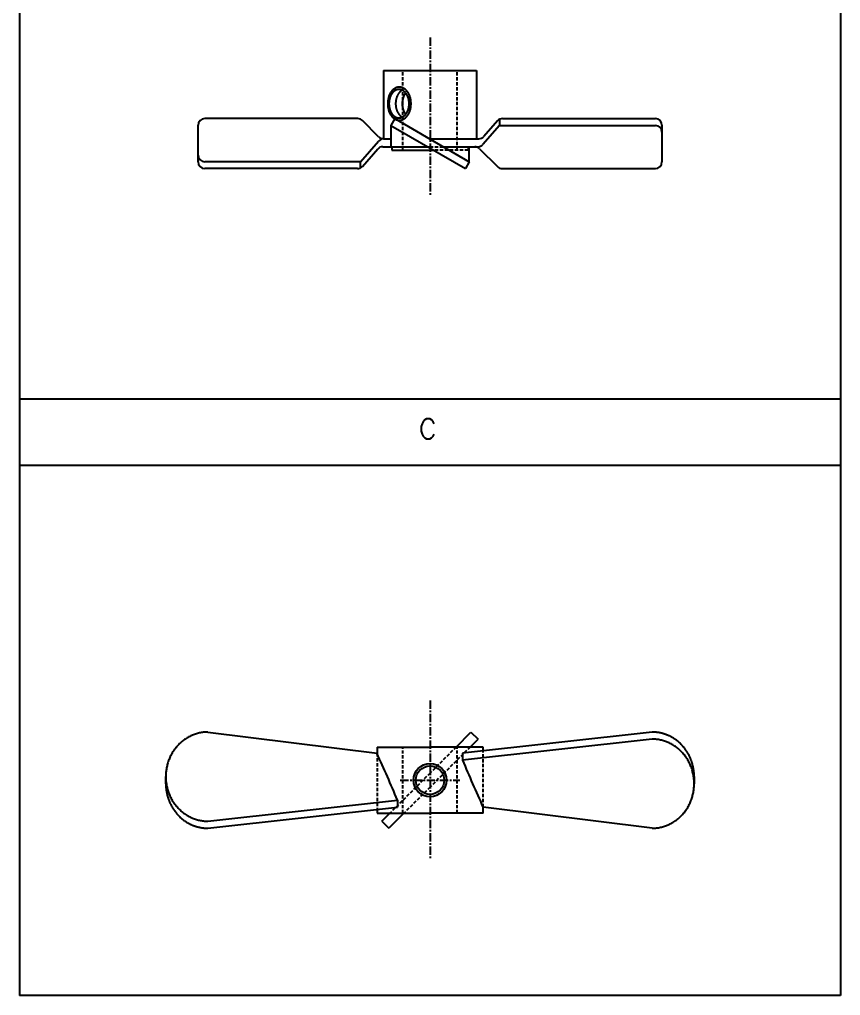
# Model space of a CAD drawing. Extents: x 248 to 1301, y 18 to 1271.
# Drawn here: x 1176.9 to 1300.8, y 145.1 to 292.4 of the extents above; entities that cross this region are included whole.
import ezdxf

# ---------------------------------------------------------------- set-up
doc = ezdxf.new("R2010")
doc.units = 0
doc.linetypes.add('CENTER', pattern=[2, 1.25, -0.25, 0.25, -0.25])
doc.linetypes.add('DASHED', pattern=[0.75, 0.5, -0.25])
doc.layers.get('0').update_dxf_attribs({"linetype": 'CONTINUOUS'})
doc.layers.add('CENTER', color=1, linetype='CENTER')
doc.styles.get("Standard").update_dxf_attribs({"font": 'txt.shx', "bigfont": 'bigfont.shx'})

# ---------------------------------------------------------------- blocks, each defined once
blk = doc.blocks.new('*U4')
at = {"color": 7, "linetype": 'CONTINUOUS'}
blk.add_text('C', height=3, dxfattribs=at).set_placement((493.82, 119.6))

msp = doc.modelspace()

# ---------------------------------------------------------------- linework, layer by layer
at = {"color": 7, "linetype": 'CONTINUOUS'}
for p, q in [((1176.91, 415.11), (1176.91, 145.11)), ((1176.91, 415.11), (1176.91, 145.11)), ((1300.79, 415.11), (1300.79, 145.11)), ((1300.79, 415.11), (1300.79, 145.11)), ((1231.85, 284.71), (1238.85, 284.71)), ((1231.85, 284.71), (1231.85, 274.41)), ((1238.85, 284.71), (1245.85, 284.71)), ((1245.85, 284.71), (1245.85, 274.41)), ((1227.97, 277.45), (1204.85, 277.45)), ((1231.1, 274.71), (1228.68, 277.15)), ((1233.52, 277.45), (1232.92, 276.41)), ((1233.52, 277.45), (1238.85, 274.37)), ((1249.05, 277.11), (1246.97, 274.75)), ((1249.35, 277.34), (1249.35, 276.41)), ((1249.8, 277.45), (1272.85, 277.45)), ((1203.85, 270.91), (1203.85, 276.45)), ((1232.92, 276.41), (1238.85, 272.98)), ((1232.92, 276.41), (1232.92, 273.21)), ((1249.35, 276.41), (1246.83, 273.55)), ((1249.35, 276.41), (1272.85, 276.41)), ((1273.85, 276.45), (1273.85, 270.91)), ((1228.35, 270.95), (1231.1, 274.07)), ((1231.81, 274.41), (1232.92, 274.41)), ((1238.85, 274.41), (1246.22, 274.41)), ((1238.85, 274.37), (1244.78, 270.95)), ((1228.65, 270.25), (1230.96, 272.87)), ((1231.71, 273.21), (1238.46, 273.21)), ((1233.1, 273.21), (1233.1, 272.71)), ((1233.1, 272.71), (1238.85, 272.71)), ((1238.46, 273.21), (1238.85, 273.21)), ((1238.85, 272.98), (1244.18, 269.91)), ((1238.85, 272.71), (1239.33, 272.71)), ((1240.86, 273.21), (1246.08, 273.21)), ((1244.6, 273.21), (1244.6, 272.71)), ((1244.78, 270.95), (1244.78, 273.21)), ((1246.34, 272.91), (1249.01, 270.21)), ((1228.35, 270.95), (1204.85, 270.95)), ((1227.9, 269.91), (1204.85, 269.91)), ((1228.35, 270.01), (1228.35, 270.95)), ((1244.78, 270.95), (1244.18, 269.91)), ((1249.72, 269.91), (1272.85, 269.91)), ((1300.79, 235.11), (1176.91, 235.11)), ((1300.79, 225.11), (1176.91, 225.11)), ((1205.31, 184.86), (1230.85, 181.68)), ((1242.79, 182.61), (1245.03, 184.86)), ((1272.39, 184.86), (1243.77, 181.68)), ((1245.03, 184.86), (1246.1, 183.8)), ((1272.39, 183.8), (1243.77, 180.62)), ((1244.91, 182.61), (1246.1, 183.8)), ((1230.85, 182.61), (1230.85, 181.68)), ((1230.85, 182.61), (1238.85, 182.61)), ((1246.85, 182.61), (1238.85, 182.61)), ((1243.77, 181.68), (1243.77, 180.62)), ((1246.85, 182.02), (1246.85, 182.61)), ((1198.98, 177.08), (1198.98, 178.14)), ((1278.71, 178.14), (1278.71, 177.08)), ((1205.31, 171.43), (1233.93, 174.61)), ((1233.93, 174.61), (1233.93, 173.55)), ((1205.31, 170.37), (1233.93, 173.55)), ((1230.85, 173.21), (1230.85, 172.61)), ((1230.85, 172.61), (1238.85, 172.61)), ((1231.6, 171.43), (1232.79, 172.61)), ((1234.91, 172.61), (1232.66, 170.37)), ((1246.85, 172.61), (1238.85, 172.61)), ((1246.85, 172.61), (1246.85, 173.55)), ((1272.39, 170.37), (1246.85, 173.55)), ((1231.6, 171.43), (1232.66, 170.37)), ((1300.79, 145.11), (1176.91, 145.11)), ((1300.79, 145.11), (1176.91, 145.11))]:
    msp.add_line(p, q, dxfattribs=at)
at = {"color": 3, "linetype": 'DASHED'}
for p, q in [((1234.75, 272.71), (1234.75, 284.71)), ((1242.95, 272.71), (1242.95, 284.71)), ((1238.85, 273.21), (1240.86, 273.21)), ((1244.6, 272.71), (1239.33, 272.71)), ((1230.85, 181.68), (1230.85, 173.21)), ((1234.75, 172.61), (1234.75, 182.61)), ((1242.79, 182.61), (1238.85, 178.67)), ((1244.91, 182.61), (1238.85, 176.55)), ((1242.95, 172.61), (1242.95, 182.61)), ((1246.85, 173.55), (1246.85, 182.02)), ((1238.85, 178.67), (1232.79, 172.61)), ((1238.85, 176.55), (1234.91, 172.61))]:
    msp.add_line(p, q, dxfattribs=at)
at = {"color": 7, "linetype": 'CONTINUOUS'}
for points in [[(1234.22, 277.21, 0), (1234.31, 277.21, 0), (1234.4, 277.22, 0), (1234.48, 277.24, 0), (1234.57, 277.26, 0), (1234.65, 277.28, 0), (1234.74, 277.31, 0), (1234.82, 277.35, 0), (1234.9, 277.4, 0), (1234.98, 277.45, 0), (1235.06, 277.5, 0), (1235.13, 277.56, 0), (1235.21, 277.63, 0), (1235.28, 277.7, 0), (1235.35, 277.77, 0), (1235.41, 277.86, 0), (1235.47, 277.94, 0), (1235.53, 278.03, 0), (1235.59, 278.12, 0), (1235.64, 278.22, 0), (1235.69, 278.32, 0), (1235.74, 278.42, 0), (1235.78, 278.53, 0), (1235.82, 278.64, 0), (1235.86, 278.75, 0), (1235.89, 278.87, 0), (1235.92, 278.98, 0), (1235.94, 279.1, 0), (1235.96, 279.22, 0), (1235.97, 279.34, 0), (1235.98, 279.46, 0), (1235.99, 279.58, 0), (1235.99, 279.71, 0), (1235.99, 279.83, 0), (1235.98, 279.95, 0), (1235.97, 280.07, 0), (1235.96, 280.2, 0), (1235.94, 280.31, 0), (1235.92, 280.43, 0), (1235.89, 280.55, 0), (1235.86, 280.67, 0), (1235.82, 280.78, 0), (1235.78, 280.89, 0), (1235.74, 280.99, 0), (1235.69, 281.1, 0), (1235.64, 281.2, 0), (1235.59, 281.29, 0), (1235.53, 281.39, 0), (1235.47, 281.48, 0), (1235.41, 281.56, 0), (1235.35, 281.64, 0), (1235.28, 281.72, 0), (1235.21, 281.79, 0), (1235.13, 281.85, 0), (1235.06, 281.91, 0), (1234.98, 281.97, 0), (1234.9, 282.02, 0), (1234.82, 282.06, 0), (1234.74, 282.1, 0), (1234.65, 282.13, 0), (1234.57, 282.16, 0), (1234.48, 282.18, 0), (1234.4, 282.2, 0), (1234.31, 282.2, 0), (1234.22, 282.21, 0), (1234.14, 282.2, 0), (1234.05, 282.2, 0), (1233.96, 282.18, 0), (1233.88, 282.16, 0), (1233.79, 282.13, 0), (1233.71, 282.1, 0), (1233.63, 282.06, 0), (1233.55, 282.02, 0), (1233.47, 281.97, 0), (1233.39, 281.91, 0), (1233.32, 281.85, 0), (1233.24, 281.79, 0), (1233.17, 281.72, 0), (1233.1, 281.64, 0), (1233.04, 281.56, 0), (1232.97, 281.48, 0), (1232.91, 281.39, 0), (1232.86, 281.29, 0), (1232.8, 281.2, 0), (1232.75, 281.1, 0), (1232.71, 280.99, 0), (1232.66, 280.89, 0), (1232.63, 280.78, 0), (1232.59, 280.67, 0), (1232.56, 280.55, 0), (1232.53, 280.43, 0), (1232.51, 280.31, 0), (1232.49, 280.2, 0), (1232.48, 280.07, 0), (1232.46, 279.95, 0), (1232.46, 279.83, 0), (1232.46, 279.71, 0), (1232.46, 279.58, 0), (1232.46, 279.46, 0), (1232.48, 279.34, 0), (1232.49, 279.22, 0), (1232.51, 279.1, 0), (1232.53, 278.98, 0), (1232.56, 278.87, 0), (1232.59, 278.75, 0), (1232.63, 278.64, 0), (1232.66, 278.53, 0), (1232.71, 278.42, 0), (1232.75, 278.32, 0), (1232.8, 278.22, 0), (1232.86, 278.12, 0), (1232.91, 278.03, 0), (1232.97, 277.94, 0), (1233.04, 277.86, 0), (1233.1, 277.77, 0), (1233.17, 277.7, 0), (1233.24, 277.63, 0), (1233.32, 277.56, 0), (1233.39, 277.5, 0), (1233.47, 277.45, 0), (1233.55, 277.4, 0), (1233.63, 277.35, 0), (1233.71, 277.31, 0), (1233.79, 277.28, 0), (1233.88, 277.26, 0), (1233.96, 277.24, 0), (1234.05, 277.22, 0), (1234.14, 277.21, 0), (1234.22, 277.21, 0)], [(1234.18, 277.56, 0), (1234.25, 277.56, 0), (1234.33, 277.57, 0), (1234.4, 277.58, 0), (1234.48, 277.6, 0), (1234.55, 277.62, 0), (1234.62, 277.65, 0), (1234.69, 277.68, 0), (1234.76, 277.72, 0), (1234.83, 277.76, 0), (1234.9, 277.81, 0), (1234.96, 277.86, 0), (1235.02, 277.92, 0), (1235.08, 277.98, 0), (1235.14, 278.05, 0), (1235.2, 278.12, 0), (1235.25, 278.19, 0), (1235.31, 278.26, 0), (1235.35, 278.34, 0), (1235.4, 278.43, 0), (1235.44, 278.51, 0), (1235.48, 278.6, 0), (1235.52, 278.69, 0), (1235.55, 278.79, 0), (1235.58, 278.88, 0), (1235.61, 278.98, 0), (1235.63, 279.08, 0), (1235.65, 279.19, 0), (1235.67, 279.29, 0), (1235.68, 279.39, 0), (1235.69, 279.5, 0), (1235.7, 279.6, 0), (1235.7, 279.71, 0), (1235.7, 279.81, 0), (1235.69, 279.92, 0), (1235.68, 280.02, 0), (1235.67, 280.13, 0), (1235.65, 280.23, 0), (1235.63, 280.33, 0), (1235.61, 280.43, 0), (1235.58, 280.53, 0), (1235.55, 280.63, 0), (1235.52, 280.72, 0), (1235.48, 280.81, 0), (1235.44, 280.9, 0), (1235.4, 280.99, 0), (1235.35, 281.07, 0), (1235.31, 281.15, 0), (1235.25, 281.23, 0), (1235.2, 281.3, 0), (1235.14, 281.37, 0), (1235.08, 281.44, 0), (1235.02, 281.5, 0), (1234.96, 281.55, 0), (1234.9, 281.6, 0), (1234.83, 281.65, 0), (1234.76, 281.69, 0), (1234.69, 281.73, 0), (1234.62, 281.76, 0), (1234.55, 281.79, 0), (1234.48, 281.82, 0), (1234.4, 281.83, 0), (1234.33, 281.85, 0), (1234.25, 281.86, 0), (1234.18, 281.86, 0), (1234.1, 281.86, 0), (1234.03, 281.85, 0), (1233.96, 281.83, 0), (1233.88, 281.82, 0), (1233.81, 281.79, 0), (1233.74, 281.76, 0), (1233.67, 281.73, 0), (1233.6, 281.69, 0), (1233.53, 281.65, 0), (1233.46, 281.6, 0), (1233.4, 281.55, 0), (1233.33, 281.5, 0), (1233.27, 281.44, 0), (1233.21, 281.37, 0), (1233.16, 281.3, 0), (1233.1, 281.23, 0), (1233.05, 281.15, 0), (1233, 281.07, 0), (1232.96, 280.99, 0), (1232.91, 280.9, 0), (1232.87, 280.81, 0), (1232.84, 280.72, 0), (1232.8, 280.63, 0), (1232.77, 280.53, 0), (1232.75, 280.43, 0), (1232.72, 280.33, 0), (1232.7, 280.23, 0), (1232.69, 280.13, 0), (1232.68, 280.02, 0), (1232.67, 279.92, 0), (1232.66, 279.81, 0), (1232.66, 279.71, 0), (1232.66, 279.6, 0), (1232.67, 279.5, 0), (1232.68, 279.39, 0), (1232.69, 279.29, 0), (1232.7, 279.19, 0), (1232.72, 279.08, 0), (1232.75, 278.98, 0), (1232.77, 278.88, 0), (1232.8, 278.79, 0), (1232.84, 278.69, 0), (1232.87, 278.6, 0), (1232.91, 278.51, 0), (1232.96, 278.43, 0), (1233, 278.34, 0), (1233.05, 278.26, 0), (1233.1, 278.19, 0), (1233.16, 278.12, 0), (1233.21, 278.05, 0), (1233.27, 277.98, 0), (1233.33, 277.92, 0), (1233.4, 277.86, 0), (1233.46, 277.81, 0), (1233.53, 277.76, 0), (1233.6, 277.72, 0), (1233.67, 277.68, 0), (1233.74, 277.65, 0), (1233.81, 277.62, 0), (1233.88, 277.6, 0), (1233.96, 277.58, 0), (1234.03, 277.57, 0), (1234.1, 277.56, 0), (1234.18, 277.56, 0)], [(1234.68, 281.74, 0), (1234.65, 281.72, 0), (1234.62, 281.71, 0), (1234.6, 281.69, 0), (1234.57, 281.68, 0), (1234.54, 281.66, 0), (1234.52, 281.64, 0), (1234.49, 281.62, 0), (1234.46, 281.61, 0), (1234.44, 281.58, 0), (1234.41, 281.56, 0), (1234.39, 281.54, 0), (1234.36, 281.52, 0), (1234.34, 281.5, 0), (1234.31, 281.48, 0), (1234.29, 281.45, 0), (1234.27, 281.43, 0), (1234.24, 281.4, 0), (1234.22, 281.38, 0), (1234.2, 281.35, 0), (1234.18, 281.32, 0), (1234.15, 281.3, 0), (1234.13, 281.27, 0), (1234.11, 281.24, 0), (1234.09, 281.21, 0), (1234.07, 281.18, 0), (1234.05, 281.15, 0), (1234.03, 281.12, 0), (1234.01, 281.08, 0), (1233.99, 281.05, 0), (1233.97, 281.02, 0), (1233.96, 280.99, 0), (1233.94, 280.95, 0), (1233.92, 280.92, 0), (1233.91, 280.88, 0), (1233.89, 280.85, 0), (1233.88, 280.81, 0), (1233.86, 280.78, 0), (1233.85, 280.74, 0), (1233.83, 280.71, 0), (1233.82, 280.67, 0), (1233.81, 280.63, 0), (1233.79, 280.59, 0), (1233.78, 280.56, 0), (1233.77, 280.52, 0), (1233.76, 280.48, 0), (1233.75, 280.44, 0), (1233.74, 280.4, 0), (1233.73, 280.36, 0), (1233.72, 280.32, 0), (1233.71, 280.28, 0), (1233.71, 280.24, 0), (1233.7, 280.2, 0), (1233.69, 280.16, 0), (1233.69, 280.12, 0), (1233.68, 280.08, 0), (1233.68, 280.04, 0), (1233.67, 280, 0), (1233.67, 279.96, 0), (1233.67, 279.92, 0), (1233.66, 279.87, 0), (1233.66, 279.83, 0), (1233.66, 279.79, 0), (1233.66, 279.75, 0), (1233.66, 279.71, 0), (1233.66, 279.67, 0), (1233.66, 279.62, 0), (1233.66, 279.58, 0), (1233.66, 279.54, 0), (1233.67, 279.5, 0), (1233.67, 279.46, 0), (1233.67, 279.42, 0), (1233.68, 279.38, 0), (1233.68, 279.34, 0), (1233.69, 279.3, 0), (1233.69, 279.25, 0), (1233.7, 279.21, 0), (1233.71, 279.17, 0), (1233.71, 279.13, 0), (1233.72, 279.09, 0), (1233.73, 279.05, 0), (1233.74, 279.01, 0), (1233.75, 278.98, 0), (1233.76, 278.94, 0), (1233.77, 278.9, 0), (1233.78, 278.86, 0), (1233.79, 278.82, 0), (1233.81, 278.78, 0), (1233.82, 278.75, 0), (1233.83, 278.71, 0), (1233.85, 278.67, 0), (1233.86, 278.64, 0), (1233.88, 278.6, 0), (1233.89, 278.57, 0), (1233.91, 278.53, 0), (1233.92, 278.5, 0), (1233.94, 278.46, 0), (1233.96, 278.43, 0), (1233.97, 278.4, 0), (1233.99, 278.36, 0), (1234.01, 278.33, 0), (1234.03, 278.3, 0), (1234.05, 278.27, 0), (1234.07, 278.24, 0), (1234.09, 278.21, 0), (1234.11, 278.18, 0), (1234.13, 278.15, 0), (1234.15, 278.12, 0), (1234.18, 278.09, 0), (1234.2, 278.07, 0), (1234.22, 278.04, 0), (1234.24, 278.01, 0), (1234.27, 277.99, 0), (1234.29, 277.96, 0), (1234.31, 277.94, 0), (1234.34, 277.92, 0), (1234.36, 277.89, 0), (1234.39, 277.87, 0), (1234.41, 277.85, 0), (1234.44, 277.83, 0), (1234.46, 277.81, 0), (1234.49, 277.79, 0), (1234.52, 277.77, 0), (1234.54, 277.75, 0), (1234.57, 277.74, 0), (1234.6, 277.72, 0), (1234.62, 277.71, 0), (1234.65, 277.69, 0), (1234.68, 277.68, 0)], [(1235.18, 281.33, 0), (1235.16, 281.31, 0), (1235.15, 281.29, 0), (1235.13, 281.27, 0), (1235.12, 281.25, 0), (1235.1, 281.23, 0), (1235.09, 281.21, 0), (1235.08, 281.19, 0), (1235.06, 281.17, 0), (1235.05, 281.15, 0), (1235.04, 281.12, 0), (1235.02, 281.1, 0), (1235.01, 281.08, 0), (1235, 281.06, 0), (1234.98, 281.04, 0), (1234.97, 281.01, 0), (1234.96, 280.99, 0), (1234.95, 280.97, 0), (1234.94, 280.94, 0), (1234.92, 280.92, 0), (1234.91, 280.9, 0), (1234.9, 280.87, 0), (1234.89, 280.85, 0), (1234.88, 280.82, 0), (1234.87, 280.8, 0), (1234.86, 280.78, 0), (1234.85, 280.75, 0), (1234.84, 280.73, 0), (1234.83, 280.7, 0), (1234.82, 280.68, 0), (1234.81, 280.65, 0), (1234.8, 280.62, 0), (1234.79, 280.6, 0), (1234.79, 280.57, 0), (1234.78, 280.55, 0), (1234.77, 280.52, 0), (1234.76, 280.49, 0), (1234.76, 280.46, 0), (1234.75, 280.44, 0), (1234.74, 280.41, 0), (1234.74, 280.38, 0), (1234.73, 280.36, 0), (1234.72, 280.33, 0), (1234.72, 280.3, 0), (1234.71, 280.27, 0), (1234.71, 280.25, 0), (1234.7, 280.22, 0), (1234.7, 280.19, 0), (1234.69, 280.16, 0), (1234.69, 280.13, 0), (1234.69, 280.11, 0), (1234.68, 280.08, 0), (1234.68, 280.05, 0), (1234.67, 280.02, 0), (1234.67, 279.99, 0), (1234.67, 279.96, 0), (1234.67, 279.94, 0), (1234.67, 279.91, 0), (1234.66, 279.88, 0), (1234.66, 279.85, 0), (1234.66, 279.82, 0), (1234.66, 279.79, 0), (1234.66, 279.76, 0), (1234.66, 279.74, 0), (1234.66, 279.71, 0), (1234.66, 279.68, 0), (1234.66, 279.65, 0), (1234.66, 279.62, 0), (1234.66, 279.59, 0), (1234.66, 279.56, 0), (1234.66, 279.54, 0), (1234.67, 279.51, 0), (1234.67, 279.48, 0), (1234.67, 279.45, 0), (1234.67, 279.42, 0), (1234.67, 279.39, 0), (1234.68, 279.37, 0), (1234.68, 279.34, 0), (1234.69, 279.31, 0), (1234.69, 279.28, 0), (1234.69, 279.25, 0), (1234.7, 279.23, 0), (1234.7, 279.2, 0), (1234.71, 279.17, 0), (1234.71, 279.14, 0), (1234.72, 279.11, 0), (1234.72, 279.09, 0), (1234.73, 279.06, 0), (1234.74, 279.03, 0), (1234.74, 279, 0), (1234.75, 278.98, 0), (1234.76, 278.95, 0), (1234.76, 278.92, 0), (1234.77, 278.9, 0), (1234.78, 278.87, 0), (1234.79, 278.85, 0), (1234.79, 278.82, 0), (1234.8, 278.79, 0), (1234.81, 278.77, 0), (1234.82, 278.74, 0), (1234.83, 278.71, 0), (1234.84, 278.69, 0), (1234.85, 278.67, 0), (1234.86, 278.64, 0), (1234.87, 278.62, 0), (1234.88, 278.59, 0), (1234.89, 278.57, 0), (1234.9, 278.54, 0), (1234.91, 278.52, 0), (1234.92, 278.49, 0), (1234.94, 278.47, 0), (1234.95, 278.45, 0), (1234.96, 278.42, 0), (1234.97, 278.4, 0), (1234.98, 278.38, 0), (1235, 278.36, 0), (1235.01, 278.33, 0), (1235.02, 278.31, 0), (1235.04, 278.29, 0), (1235.05, 278.27, 0), (1235.06, 278.25, 0), (1235.08, 278.23, 0), (1235.09, 278.21, 0), (1235.1, 278.19, 0), (1235.12, 278.17, 0), (1235.13, 278.15, 0), (1235.15, 278.13, 0), (1235.16, 278.11, 0), (1235.18, 278.09, 0)], [(1205.31, 184.86, 0), (1205.15, 184.86, 0), (1205, 184.85, 0), (1204.84, 184.84, 0), (1204.69, 184.83, 0), (1204.53, 184.81, 0), (1204.38, 184.79, 0), (1204.23, 184.76, 0), (1204.07, 184.73, 0), (1203.92, 184.7, 0), (1203.77, 184.66, 0), (1203.62, 184.62, 0), (1203.47, 184.57, 0), (1203.32, 184.52, 0), (1203.18, 184.47, 0), (1203.03, 184.41, 0), (1202.89, 184.35, 0), (1202.74, 184.28, 0), (1202.6, 184.22, 0), (1202.46, 184.14, 0), (1202.33, 184.07, 0), (1202.19, 183.99, 0), (1202.06, 183.91, 0), (1201.92, 183.82, 0), (1201.79, 183.73, 0), (1201.67, 183.64, 0), (1201.54, 183.54, 0), (1201.42, 183.44, 0), (1201.3, 183.34, 0), (1201.18, 183.23, 0), (1201.06, 183.12, 0), (1200.95, 183.01, 0), (1200.84, 182.89, 0), (1200.73, 182.78, 0), (1200.62, 182.66, 0), (1200.52, 182.53, 0), (1200.42, 182.41, 0), (1200.32, 182.28, 0), (1200.23, 182.15, 0), (1200.14, 182.01, 0), (1200.05, 181.88, 0), (1199.96, 181.74, 0), (1199.88, 181.6, 0), (1199.81, 181.46, 0), (1199.73, 181.31, 0), (1199.66, 181.16, 0), (1199.59, 181.02, 0), (1199.53, 180.87, 0), (1199.47, 180.72, 0), (1199.41, 180.56, 0), (1199.35, 180.41, 0), (1199.3, 180.25, 0), (1199.26, 180.09, 0), (1199.21, 179.94, 0), (1199.17, 179.78, 0), (1199.14, 179.62, 0), (1199.11, 179.45, 0), (1199.08, 179.29, 0), (1199.05, 179.13, 0), (1199.03, 178.97, 0), (1199.01, 178.8, 0), (1199, 178.64, 0), (1198.99, 178.47, 0), (1198.99, 178.31, 0), (1198.98, 178.14, 0), (1198.99, 177.98, 0), (1198.99, 177.81, 0), (1199, 177.65, 0), (1199.01, 177.49, 0), (1199.03, 177.32, 0), (1199.05, 177.16, 0), (1199.08, 177, 0), (1199.11, 176.83, 0), (1199.14, 176.67, 0), (1199.17, 176.51, 0), (1199.21, 176.35, 0), (1199.26, 176.19, 0), (1199.3, 176.04, 0), (1199.35, 175.88, 0), (1199.41, 175.73, 0), (1199.47, 175.57, 0), (1199.53, 175.42, 0), (1199.59, 175.27, 0), (1199.66, 175.12, 0), (1199.73, 174.98, 0), (1199.81, 174.83, 0), (1199.88, 174.69, 0), (1199.96, 174.55, 0), (1200.05, 174.41, 0), (1200.14, 174.28, 0), (1200.23, 174.14, 0), (1200.32, 174.01, 0), (1200.42, 173.88, 0), (1200.52, 173.76, 0), (1200.62, 173.63, 0), (1200.73, 173.51, 0), (1200.84, 173.39, 0), (1200.95, 173.28, 0), (1201.06, 173.17, 0), (1201.18, 173.06, 0), (1201.3, 172.95, 0), (1201.42, 172.85, 0), (1201.54, 172.75, 0), (1201.67, 172.65, 0), (1201.79, 172.56, 0), (1201.92, 172.47, 0), (1202.06, 172.38, 0), (1202.19, 172.3, 0), (1202.33, 172.22, 0), (1202.46, 172.14, 0), (1202.6, 172.07, 0), (1202.74, 172, 0), (1202.89, 171.94, 0), (1203.03, 171.88, 0), (1203.18, 171.82, 0), (1203.32, 171.76, 0), (1203.47, 171.72, 0), (1203.62, 171.67, 0), (1203.77, 171.63, 0), (1203.92, 171.59, 0), (1204.07, 171.56, 0), (1204.23, 171.53, 0), (1204.38, 171.5, 0), (1204.53, 171.48, 0), (1204.69, 171.46, 0), (1204.84, 171.44, 0), (1205, 171.43, 0), (1205.15, 171.43, 0), (1205.31, 171.43, 0)], [(1278.71, 178.14, 0), (1278.71, 178.23, 0), (1278.71, 178.31, 0), (1278.71, 178.39, 0), (1278.7, 178.47, 0), (1278.7, 178.56, 0), (1278.69, 178.64, 0), (1278.69, 178.72, 0), (1278.68, 178.8, 0), (1278.67, 178.88, 0), (1278.66, 178.97, 0), (1278.65, 179.05, 0), (1278.64, 179.13, 0), (1278.63, 179.21, 0), (1278.62, 179.29, 0), (1278.6, 179.37, 0), (1278.59, 179.45, 0), (1278.57, 179.53, 0), (1278.56, 179.62, 0), (1278.54, 179.7, 0), (1278.52, 179.78, 0), (1278.5, 179.86, 0), (1278.48, 179.94, 0), (1278.46, 180.01, 0), (1278.44, 180.09, 0), (1278.42, 180.17, 0), (1278.39, 180.25, 0), (1278.37, 180.33, 0), (1278.34, 180.41, 0), (1278.31, 180.48, 0), (1278.29, 180.56, 0), (1278.26, 180.64, 0), (1278.23, 180.72, 0), (1278.2, 180.79, 0), (1278.17, 180.87, 0), (1278.14, 180.94, 0), (1278.1, 181.02, 0), (1278.07, 181.09, 0), (1278.04, 181.16, 0), (1278, 181.24, 0), (1277.96, 181.31, 0), (1277.93, 181.38, 0), (1277.89, 181.46, 0), (1277.85, 181.53, 0), (1277.81, 181.6, 0), (1277.77, 181.67, 0), (1277.73, 181.74, 0), (1277.69, 181.81, 0), (1277.64, 181.88, 0), (1277.6, 181.94, 0), (1277.56, 182.01, 0), (1277.51, 182.08, 0), (1277.47, 182.15, 0), (1277.42, 182.21, 0), (1277.37, 182.28, 0), (1277.32, 182.34, 0), (1277.28, 182.41, 0), (1277.23, 182.47, 0), (1277.18, 182.53, 0), (1277.12, 182.59, 0), (1277.07, 182.66, 0), (1277.02, 182.72, 0), (1276.97, 182.78, 0), (1276.91, 182.84, 0), (1276.86, 182.89, 0), (1276.8, 182.95, 0), (1276.75, 183.01, 0), (1276.69, 183.07, 0), (1276.63, 183.12, 0), (1276.58, 183.18, 0), (1276.52, 183.23, 0), (1276.46, 183.28, 0), (1276.4, 183.34, 0), (1276.34, 183.39, 0), (1276.28, 183.44, 0), (1276.22, 183.49, 0), (1276.15, 183.54, 0), (1276.09, 183.59, 0), (1276.03, 183.64, 0), (1275.96, 183.68, 0), (1275.9, 183.73, 0), (1275.84, 183.78, 0), (1275.77, 183.82, 0), (1275.7, 183.86, 0), (1275.64, 183.91, 0), (1275.57, 183.95, 0), (1275.5, 183.99, 0), (1275.44, 184.03, 0), (1275.37, 184.07, 0), (1275.3, 184.11, 0), (1275.23, 184.14, 0), (1275.16, 184.18, 0), (1275.09, 184.22, 0), (1275.02, 184.25, 0), (1274.95, 184.28, 0), (1274.88, 184.32, 0), (1274.81, 184.35, 0), (1274.74, 184.38, 0), (1274.66, 184.41, 0), (1274.59, 184.44, 0), (1274.52, 184.47, 0), (1274.44, 184.5, 0), (1274.37, 184.52, 0), (1274.3, 184.55, 0), (1274.22, 184.57, 0), (1274.15, 184.6, 0), (1274.07, 184.62, 0), (1274, 184.64, 0), (1273.92, 184.66, 0), (1273.85, 184.68, 0), (1273.77, 184.7, 0), (1273.7, 184.72, 0), (1273.62, 184.73, 0), (1273.54, 184.75, 0), (1273.47, 184.76, 0), (1273.39, 184.78, 0), (1273.32, 184.79, 0), (1273.24, 184.8, 0), (1273.16, 184.81, 0), (1273.08, 184.82, 0), (1273.01, 184.83, 0), (1272.93, 184.84, 0), (1272.85, 184.84, 0), (1272.78, 184.85, 0), (1272.7, 184.85, 0), (1272.62, 184.86, 0), (1272.54, 184.86, 0), (1272.47, 184.86, 0), (1272.39, 184.86, 0)], [(1272.39, 170.37, 0), (1272.54, 170.37, 0), (1272.7, 170.37, 0), (1272.85, 170.38, 0), (1273.01, 170.4, 0), (1273.16, 170.42, 0), (1273.32, 170.44, 0), (1273.47, 170.47, 0), (1273.62, 170.5, 0), (1273.77, 170.53, 0), (1273.92, 170.57, 0), (1274.07, 170.61, 0), (1274.22, 170.66, 0), (1274.37, 170.71, 0), (1274.52, 170.76, 0), (1274.66, 170.82, 0), (1274.81, 170.88, 0), (1274.95, 170.94, 0), (1275.09, 171.01, 0), (1275.23, 171.08, 0), (1275.37, 171.16, 0), (1275.5, 171.24, 0), (1275.64, 171.32, 0), (1275.77, 171.41, 0), (1275.9, 171.5, 0), (1276.03, 171.59, 0), (1276.15, 171.69, 0), (1276.28, 171.79, 0), (1276.4, 171.89, 0), (1276.52, 172, 0), (1276.63, 172.11, 0), (1276.75, 172.22, 0), (1276.86, 172.33, 0), (1276.97, 172.45, 0), (1277.07, 172.57, 0), (1277.18, 172.7, 0), (1277.28, 172.82, 0), (1277.37, 172.95, 0), (1277.47, 173.08, 0), (1277.56, 173.22, 0), (1277.64, 173.35, 0), (1277.73, 173.49, 0), (1277.81, 173.63, 0), (1277.89, 173.77, 0), (1277.96, 173.92, 0), (1278.04, 174.06, 0), (1278.1, 174.21, 0), (1278.17, 174.36, 0), (1278.23, 174.51, 0), (1278.29, 174.67, 0), (1278.34, 174.82, 0), (1278.39, 174.98, 0), (1278.44, 175.13, 0), (1278.48, 175.29, 0), (1278.52, 175.45, 0), (1278.56, 175.61, 0), (1278.59, 175.77, 0), (1278.62, 175.94, 0), (1278.64, 176.1, 0), (1278.66, 176.26, 0), (1278.68, 176.43, 0), (1278.69, 176.59, 0), (1278.7, 176.75, 0), (1278.71, 176.92, 0), (1278.71, 177.08, 0), (1278.71, 177.25, 0), (1278.7, 177.41, 0), (1278.69, 177.58, 0), (1278.68, 177.74, 0), (1278.66, 177.91, 0), (1278.64, 178.07, 0), (1278.62, 178.23, 0), (1278.59, 178.39, 0), (1278.56, 178.56, 0), (1278.52, 178.72, 0), (1278.48, 178.88, 0), (1278.44, 179.03, 0), (1278.39, 179.19, 0), (1278.34, 179.35, 0), (1278.29, 179.5, 0), (1278.23, 179.65, 0), (1278.17, 179.81, 0), (1278.1, 179.96, 0), (1278.04, 180.1, 0), (1277.96, 180.25, 0), (1277.89, 180.39, 0), (1277.81, 180.54, 0), (1277.73, 180.68, 0), (1277.64, 180.81, 0), (1277.56, 180.95, 0), (1277.47, 181.09, 0), (1277.37, 181.22, 0), (1277.28, 181.34, 0), (1277.18, 181.47, 0), (1277.07, 181.59, 0), (1276.97, 181.72, 0), (1276.86, 181.83, 0), (1276.75, 181.95, 0), (1276.63, 182.06, 0), (1276.52, 182.17, 0), (1276.4, 182.28, 0), (1276.28, 182.38, 0), (1276.15, 182.48, 0), (1276.03, 182.57, 0), (1275.9, 182.67, 0), (1275.77, 182.76, 0), (1275.64, 182.84, 0), (1275.5, 182.93, 0), (1275.37, 183.01, 0), (1275.23, 183.08, 0), (1275.09, 183.16, 0), (1274.95, 183.22, 0), (1274.81, 183.29, 0), (1274.66, 183.35, 0), (1274.52, 183.41, 0), (1274.37, 183.46, 0), (1274.22, 183.51, 0), (1274.07, 183.56, 0), (1273.92, 183.6, 0), (1273.77, 183.64, 0), (1273.62, 183.67, 0), (1273.47, 183.7, 0), (1273.32, 183.73, 0), (1273.16, 183.75, 0), (1273.01, 183.77, 0), (1272.85, 183.78, 0), (1272.7, 183.79, 0), (1272.54, 183.8, 0), (1272.39, 183.8, 0)], [(1198.98, 177.08, 0), (1198.98, 177, 0), (1198.99, 176.92, 0), (1198.99, 176.84, 0), (1198.99, 176.75, 0), (1199, 176.67, 0), (1199, 176.59, 0), (1199.01, 176.51, 0), (1199.01, 176.43, 0), (1199.02, 176.34, 0), (1199.03, 176.26, 0), (1199.04, 176.18, 0), (1199.05, 176.1, 0), (1199.06, 176.02, 0), (1199.08, 175.94, 0), (1199.09, 175.85, 0), (1199.11, 175.77, 0), (1199.12, 175.69, 0), (1199.14, 175.61, 0), (1199.16, 175.53, 0), (1199.17, 175.45, 0), (1199.19, 175.37, 0), (1199.21, 175.29, 0), (1199.23, 175.21, 0), (1199.26, 175.13, 0), (1199.28, 175.06, 0), (1199.3, 174.98, 0), (1199.33, 174.9, 0), (1199.35, 174.82, 0), (1199.38, 174.74, 0), (1199.41, 174.67, 0), (1199.44, 174.59, 0), (1199.47, 174.51, 0), (1199.5, 174.44, 0), (1199.53, 174.36, 0), (1199.56, 174.29, 0), (1199.59, 174.21, 0), (1199.62, 174.14, 0), (1199.66, 174.06, 0), (1199.69, 173.99, 0), (1199.73, 173.92, 0), (1199.77, 173.84, 0), (1199.81, 173.77, 0), (1199.84, 173.7, 0), (1199.88, 173.63, 0), (1199.92, 173.56, 0), (1199.96, 173.49, 0), (1200.01, 173.42, 0), (1200.05, 173.35, 0), (1200.09, 173.28, 0), (1200.14, 173.22, 0), (1200.18, 173.15, 0), (1200.23, 173.08, 0), (1200.27, 173.02, 0), (1200.32, 172.95, 0), (1200.37, 172.89, 0), (1200.42, 172.82, 0), (1200.47, 172.76, 0), (1200.52, 172.7, 0), (1200.57, 172.63, 0), (1200.62, 172.57, 0), (1200.67, 172.51, 0), (1200.73, 172.45, 0), (1200.78, 172.39, 0), (1200.84, 172.33, 0), (1200.89, 172.28, 0), (1200.95, 172.22, 0), (1201, 172.16, 0), (1201.06, 172.11, 0), (1201.12, 172.05, 0), (1201.18, 172, 0), (1201.24, 171.94, 0), (1201.3, 171.89, 0), (1201.36, 171.84, 0), (1201.42, 171.79, 0), (1201.48, 171.74, 0), (1201.54, 171.69, 0), (1201.6, 171.64, 0), (1201.67, 171.59, 0), (1201.73, 171.54, 0), (1201.79, 171.5, 0), (1201.86, 171.45, 0), (1201.92, 171.41, 0), (1201.99, 171.36, 0), (1202.06, 171.32, 0), (1202.12, 171.28, 0), (1202.19, 171.24, 0), (1202.26, 171.2, 0), (1202.33, 171.16, 0), (1202.4, 171.12, 0), (1202.46, 171.08, 0), (1202.53, 171.05, 0), (1202.6, 171.01, 0), (1202.67, 170.98, 0), (1202.74, 170.94, 0), (1202.82, 170.91, 0), (1202.89, 170.88, 0), (1202.96, 170.85, 0), (1203.03, 170.82, 0), (1203.1, 170.79, 0), (1203.18, 170.76, 0), (1203.25, 170.73, 0), (1203.32, 170.71, 0), (1203.4, 170.68, 0), (1203.47, 170.66, 0), (1203.55, 170.63, 0), (1203.62, 170.61, 0), (1203.7, 170.59, 0), (1203.77, 170.57, 0), (1203.85, 170.55, 0), (1203.92, 170.53, 0), (1204, 170.51, 0), (1204.07, 170.5, 0), (1204.15, 170.48, 0), (1204.23, 170.47, 0), (1204.3, 170.45, 0), (1204.38, 170.44, 0), (1204.46, 170.43, 0), (1204.53, 170.42, 0), (1204.61, 170.41, 0), (1204.69, 170.4, 0), (1204.76, 170.39, 0), (1204.84, 170.38, 0), (1204.92, 170.38, 0), (1205, 170.37, 0), (1205.07, 170.37, 0), (1205.15, 170.37, 0), (1205.23, 170.37, 0), (1205.31, 170.37, 0)]]:
    msp.add_polyline3d(points, dxfattribs=at)
for radius in [2.5, 2.15]:
    msp.add_circle((1238.85, 177.61), radius, dxfattribs=at)
for centre, radius, start, end in [((1204.85, 276.45), 1, 90, 180), ((1227.97, 276.45), 1, 44.6278, 90), ((1249.8, 276.45), 1, 90, 138.6246), ((1272.85, 276.45), 1, 0, 90), ((1272.85, 275.41), 1, 0, 90), ((1231.81, 275.41), 1, 224.6278, 270), ((1231.85, 273.41), 1, 90, 138.6246), ((1246.22, 275.41), 1, 270, 318.6246), ((1231.71, 272.21), 1, 90, 138.6246), ((1245.63, 272.21), 1, 44.6278, 90), ((1246.08, 274.21), 1, 270, 318.6246), ((1204.85, 271.95), 1, 180, 270), ((1204.85, 270.91), 1, 180, 270), ((1227.9, 270.91), 1, 270, 318.6246), ((1249.72, 270.91), 1, 224.6278, 270), ((1272.85, 270.91), 1, 270, 0), ((1032.31, 90.94), 218.29, 22.5368, 24.5616), ((1445.38, 264.28), 218.29, 202.5368, 204.5616)]:
    msp.add_arc(centre, radius, start, end, dxfattribs=at)
at = {"layer": 'CENTER', "color": 1, "linetype": 'CENTER'}
for p, q in [((1238.85, 289.71), (1238.85, 265.71)), ((1238.85, 189.61), (1238.85, 165.61)), ((1234.35, 177.61), (1243.35, 177.61))]:
    msp.add_line(p, q, dxfattribs=at)

# ---------------------------------------------------------------- block references
at = {"color": 7, "linetype": 'CONTINUOUS'}
msp.add_blockref('*U4', (743.33, 109.52), dxfattribs=at)

doc.saveas('drawing.dxf')
